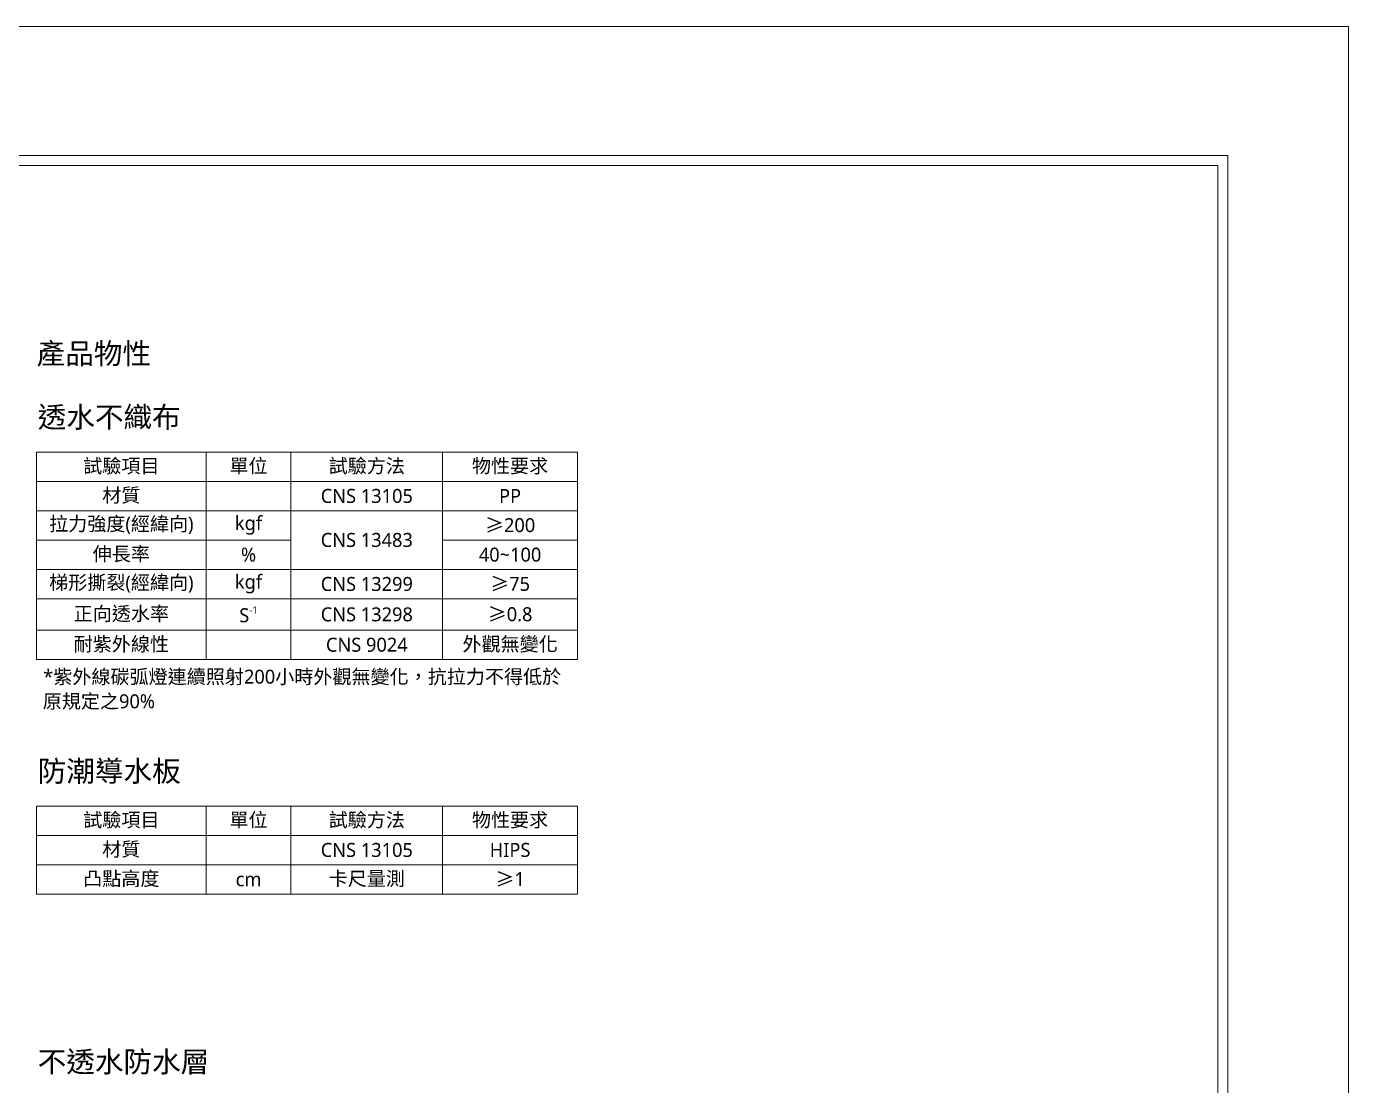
# Model space of a CAD drawing. Header units: millimetres. Extents: x 4267 to 8467, y 166 to 3136.
# Drawn here: x 6575 to 8467, y 1620 to 3136 of the extents above; entities that cross this region are included whole.
import ezdxf

# ---------------------------------------------------------------- set-up
doc = ezdxf.new("R2010")
doc.units = ezdxf.units.MM
doc.styles.get("Standard").update_dxf_attribs({"font": 'SimSun.ttf'})
doc.styles.add('微軟正黑體-20', font='Microsoft JhengHei.ttf', dxfattribs={"height": 20})
doc.styles.add('微軟正黑體-30', font='Microsoft JhengHei.ttf', dxfattribs={"height": 30})

msp = doc.modelspace()

# ---------------------------------------------------------------- linework, layer by layer
at = {"lineweight": 5}
for p, q in [((4266.8, 3135.5, 163.2), (8466.8, 3135.5, 163.2)), ((8466.8, 3135.5, 163.2), (8466.8, 165.5, 163.2)), ((8279.8, 2936.7, 163.2), (4453.8, 2936.7, 163.2)), ((8279.8, 365.3, 163.2), (8279.8, 2936.7, 163.2)), ((6589.8, 2526.4), (7363.7, 2526.4)), ((6589.8, 2526.4), (6589.8, 2229.4)), ((6832.2, 2526.4), (6832.2, 2229.4)), ((6953.7, 2526.4), (6953.7, 2229.4)), ((7170.7, 2526.4), (7170.7, 2229.4)), ((7363.7, 2526.4), (7363.7, 2229.4)), ((6589.8, 2484.4), (7363.7, 2484.4)), ((6589.8, 2442.4), (7363.7, 2442.4)), ((6589.8, 2400.4), (6953.7, 2400.4)), ((7170.7, 2400.4), (7363.7, 2400.4)), ((6589.8, 2358.4), (7363.7, 2358.4)), ((6589.8, 2316.4), (7363.7, 2316.4)), ((6589.8, 2271.4), (7363.7, 2271.4)), ((6589.8, 2229.4), (7363.7, 2229.4)), ((6589.8, 2019.7), (7363.7, 2019.7)), ((6589.8, 2019.7), (6589.8, 1893.7)), ((6832.2, 2019.7), (6832.2, 1893.7)), ((6953.7, 2019.7), (6953.7, 1893.7)), ((7170.7, 2019.7), (7170.7, 1893.7)), ((7363.7, 2019.7), (7363.7, 1893.7)), ((6589.8, 1977.7), (7363.7, 1977.7)), ((6589.8, 1935.7), (7363.7, 1935.7)), ((6589.8, 1893.7), (7363.7, 1893.7))]:
    msp.add_line(p, q, dxfattribs=at)
at = {"color": 4, "lineweight": 5}
for p, q in [((8294, 2950.9, 163.2), (4439.6, 2950.9, 163.2)), ((8294, 351.1, 163.2), (8294, 2950.9, 163.2))]:
    msp.add_line(p, q, dxfattribs=at)

# ---------------------------------------------------------------- texts
at = {"lineweight": 5}
for s, height, style, p in [('產品物性', 30, '微軟正黑體-30', (6589.8, 2652.3)), ('*紫外線碳弧燈連續照射200小時外觀無變化，抗拉力不得低於', 20, '微軟正黑體-20', (6599.3, 2194.8)), ('原規定之90%%%', 20, '微軟正黑體-20', (6598.6, 2159.6))]:
    msp.add_text(s, height=height, dxfattribs=dict(at, style=style)).set_placement(p)
for s, insert, char_height, width, attachment_point, style in [('{\\C256;透水不織布}', (6591.3, 2574.7), 30, 770.955, 4, '微軟正黑體-30'), ('{\\C256;試驗項目}', (6711, 2505.4), 20, 239.424, 5, '微軟正黑體-20'), ('單位', (6893, 2505.4), 20, 118.521, 5, '微軟正黑體-20'), ('試驗方法', (7062.2, 2505.4), 20, 213.977, 5, '微軟正黑體-20'), ('物性要求', (7267.2, 2505.4), 20, 190.033, 5, '微軟正黑體-20'), ('材質', (6711, 2463.4), 20, 239.424, 5, '微軟正黑體-20'), ('CNS 13105', (7062.2, 2463.4), 20, 213.977, 5, '微軟正黑體-20'), ('PP', (7267.2, 2463.4), 20, 190.033, 5, '微軟正黑體-20'), ('{\\C256;拉力強度(經緯向)}', (6711, 2421.4), 20, 239.424, 5, '微軟正黑體-20'), ('kgf', (6893, 2421.4), 20, 118.521, 5, '微軟正黑體-20'), ('{\\fSimSun|b0|i0|c134|p2;\\C256;≥\\fMicrosoft JhengHei|b0|i0|c136|p34;200}', (7267.2, 2421.4), 20, 190.033, 5, '微軟正黑體-20'), ('CNS 13483', (7062.2, 2400.4), 20, 213.977, 5, '微軟正黑體-20'), ('{\\C256;伸長率}', (6711, 2379.4), 20, 239.424, 5, '微軟正黑體-20'), ('{\\C256;40~100}', (7267.2, 2379.4), 20, 190.033, 5, '微軟正黑體-20'), ('{\\C256;梯形撕裂(經緯向)}', (6711, 2337.4), 20, 239.424, 5, '微軟正黑體-20'), ('kgf', (6893, 2337.4), 20, 118.521, 5, '微軟正黑體-20'), ('CNS 13299', (7062.2, 2337.4), 20, 213.977, 5, '微軟正黑體-20'), ('{\\fSimSun|b0|i0|c134|p2;\\C256;≥\\fMicrosoft JhengHei|b0|i0|c136|p34;75}', (7267.2, 2337.4), 20, 190.033, 5, '微軟正黑體-20'), ('{\\C256;正向透水率}', (6711, 2293.9), 20, 239.424, 5, '微軟正黑體-20'), ('\\A1;{\\C256;S\\H0.525x;\\S-1^ ;}', (6893, 2293.9), 20, 118.521, 5, '微軟正黑體-20'), ('CNS 13298', (7062.2, 2293.9), 20, 213.977, 5, '微軟正黑體-20'), ('{\\C256;耐紫外線性}', (6711, 2250.4), 20, 239.424, 5, '微軟正黑體-20'), ('CNS 9024', (7062.2, 2250.4), 20, 213.977, 5, '微軟正黑體-20'), ('{\\C256;外觀無變化}', (7267.2, 2250.4), 20, 190.033, 5, '微軟正黑體-20'), ('防潮導水板', (6591.3, 2068), 30, 770.955, 4, '微軟正黑體-30'), ('{\\C256;試驗項目}', (6711, 1998.7), 20, 239.424, 5, '微軟正黑體-20'), ('單位', (6893, 1998.7), 20, 118.521, 5, '微軟正黑體-20'), ('試驗方法', (7062.2, 1998.7), 20, 213.977, 5, '微軟正黑體-20'), ('物性要求', (7267.2, 1998.7), 20, 190.033, 5, '微軟正黑體-20'), ('材質', (6711, 1956.7), 20, 239.424, 5, '微軟正黑體-20'), ('CNS 13105', (7062.2, 1956.7), 20, 213.977, 5, '微軟正黑體-20'), ('HIPS', (7267.2, 1956.7), 20, 190.033, 5, '微軟正黑體-20'), ('凸點高度', (6711, 1914.7), 20, 239.424, 5, '微軟正黑體-20'), ('cm', (6893, 1914.7), 20, 118.521, 5, '微軟正黑體-20'), ('卡尺量測', (7062.2, 1914.7), 20, 213.977, 5, '微軟正黑體-20'), ('{\\fSimSun|b0|i0|c134|p2;≥}1', (7267.2, 1914.7), 20, 190.033, 5, '微軟正黑體-20'), ('不透水防水層', (6591.3, 1652), 30, 770.955, 4, '微軟正黑體-30')]:
    msp.add_mtext(s, dxfattribs=dict(at, insert=insert, char_height=char_height, width=width, attachment_point=attachment_point, style=style))
at = {"lineweight": 5, "char_height": 20, "attachment_point": 5}
for s, insert, width in [('{\\fMicrosoft JhengHei|b0|i0|c136|p34;\\C256;%}', (6893, 2379.4), 118.521), ('{\\fSimSun|b0|i0|c134|p2;\\C256;≥\\fMicrosoft JhengHei|b0|i0|c136|p34;0.8}', (7267.2, 2293.9), 190.033)]:
    msp.add_mtext(s, dxfattribs=dict(at, insert=insert, width=width))

doc.saveas('drawing.dxf')
